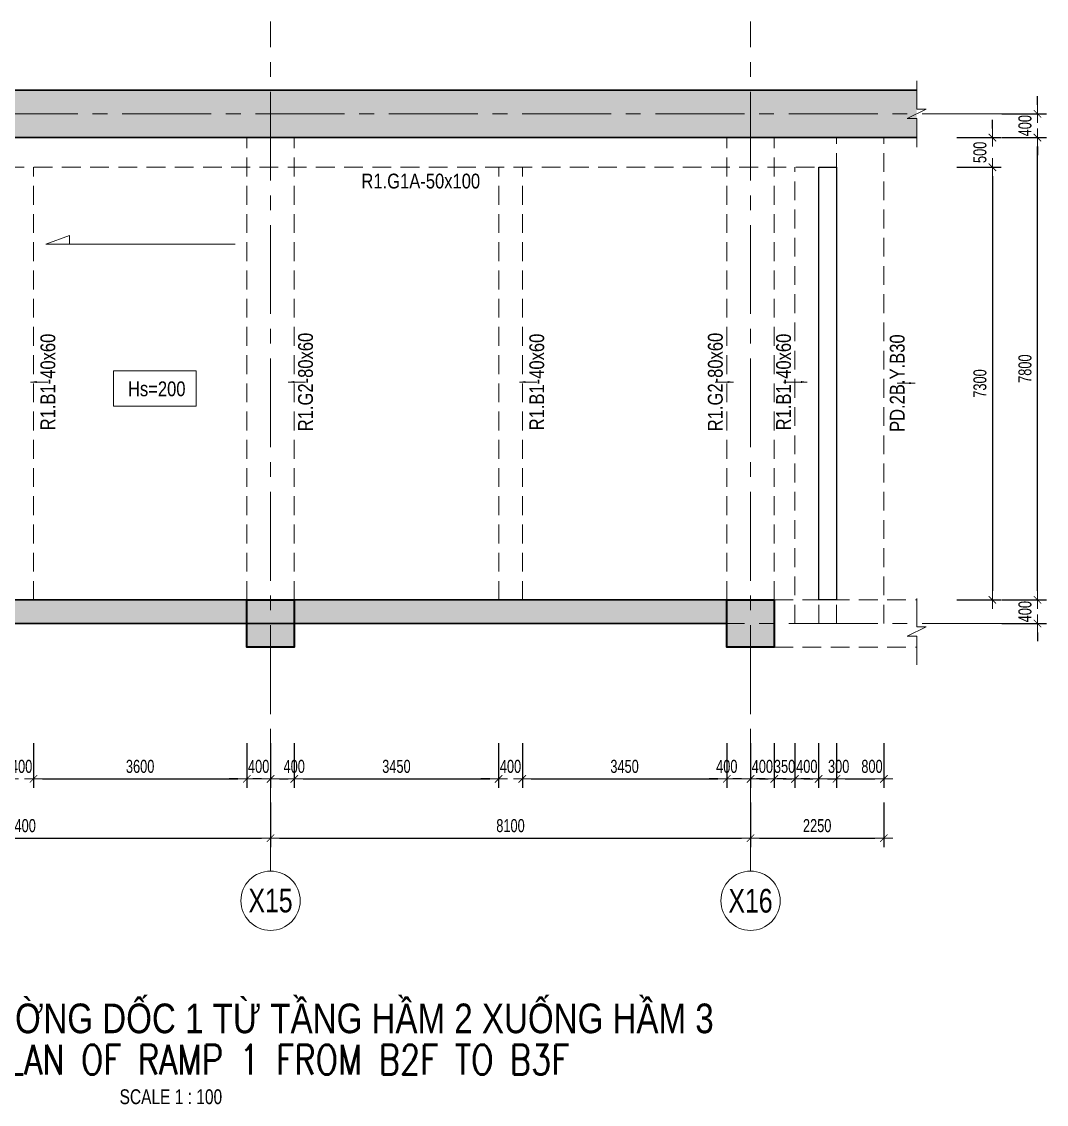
# Model space of a CAD drawing. Header units: millimetres. Extents: x -172050 to 1089997, y 452920 to 1051687.
# Drawn here: x 170922 to 188215, y 494823 to 513092 of the extents above; entities that cross this region are included whole.
import ezdxf
from ezdxf.enums import TextEntityAlignment as Align

# ---------------------------------------------------------------- set-up
doc = ezdxf.new("R2010")
doc.units = ezdxf.units.MM
doc.header["$MEASUREMENT"] = 0
for name, pattern in [('CENTER2', [1.125, 0.75, -0.125, 0.125, -0.125]), ('HIDDEN2', [4.7625, 3.175, -1.5875]), ('POD_Grid$0$CENTER2', [1.125, 0.75, -0.125, 0.125, -0.125])]:
    doc.linetypes.add(name, pattern=pattern)
doc.layers.get('Defpoints').update_dxf_attribs({"color": 151, "lineweight": 9})
doc.layers.add('-L-A_OUTLINE', color=2, linetype='Continuous')
for name, color, linetype, lineweight in [('NDC_S_ANNO', 7, 'Continuous', 20), ('NDC_S_AXIS', 5, 'CENTER2', 13), ('NDC_S_BEAM', 3, 'HIDDEN2', 20), ('NDC_S_DIM', 1, 'Continuous', 15), ('NDC_S_ENG TITLE', 3, 'Continuous', 20), ('NDC_S_HATCH MATERIAL', 8, 'Continuous', 13), ('NDC_S_SYMBOL', 1, 'Continuous', 15), ('NDC_S_TEXT SYMBOL', 7, 'Continuous', 20), ('NDC_S_VN TEXT', 7, 'Continuous', 20), ('NDC_S_VN TITLE', 6, 'Continuous', 35), ('OF_Diaphram wall$0$NDC_S_WALL', 6, 'Continuous', 35), ('PD_B2F_Col$0$NDC_S-COLUMN', 4, 'Continuous', 40), ('PD_B2F_Col$0$NDC_S_HATCH COLUMN AND WALL', 251, 'Continuous', 13), ('POD_Grid$0$NDC_S_AXIS', 5, 'POD_Grid$0$CENTER2', 13), ('Ramp wall 4.1(B1)$0$NDC_S_WALL', 6, 'Continuous', 35)]:
    doc.layers.add(name, color=color, linetype=linetype, lineweight=lineweight)
doc.styles.add('ARIAL', font='arial.ttf', dxfattribs={"width": 0.8})
doc.styles.add('NDC_ANNO', font='', dxfattribs={"width": 0.8})
doc.styles.add('NDC_DIM', font='', dxfattribs={"width": 0.75})
doc.styles.add('NDC_EN TXT', font='romans.shx', dxfattribs={"width": 0.8})
doc.styles.add('NDC_VIE TXT', font='arial.ttf', dxfattribs={"width": 0.8})
doc.styles.get('NDC_ANNO').set_extended_font_data('Dotum')
doc.styles.get('NDC_DIM').set_extended_font_data('Dotum')
doc.dimstyles.new('NDC_dim_100', dxfattribs={"dimscale": 100, "dimtxt": 2.2, "dimasz": 1.5, "dimexe": 1.5, "dimexo": 2.5, "dimgap": 1, "dimtad": 1, "dimdec": 0, "dimzin": 0, "dimdsep": 46, "dimtxsty": 'NDC_DIM', "dimblk": 'DIMMARK', "dimcen": 0.09, "dimdle": 1.2, "dimclrd": 1, "dimclre": 1, "dimclrt": 3, "dimadec": 0, "dimazin": 0, "dimtfac": 1, "dimtdec": 0, "dimtix": 1, "dimtofl": 0, "dimtmove": 0, "dimatfit": 3, "dimfxl": 6, "dimfxlon": 1, "dimtolj": 1, "dimtzin": 0, "dimarcsym": 0})
doc.dimstyles.new('NDC_dim_iso', dxfattribs={"dimtxt": 2.2, "dimasz": 1, "dimexe": 1.5, "dimexo": 2.5, "dimgap": 1, "dimtad": 1, "dimdec": 0, "dimzin": 0, "dimdsep": 46, "dimtxsty": 'NDC_DIM', "dimblk": 'DIMMARK', "dimcen": 0.09, "dimdle": 1.2, "dimclrd": 1, "dimclre": 1, "dimclrt": 3, "dimadec": 0, "dimazin": 0, "dimtfac": 1, "dimtdec": 0, "dimtix": 1, "dimtofl": 0, "dimtmove": 0, "dimatfit": 3, "dimfxl": 6, "dimfxlon": 1, "dimtolj": 1, "dimtzin": 0, "dimarcsym": 0})

# ---------------------------------------------------------------- blocks, each defined once
blk = doc.blocks.new('PD_B2F_Col$0$cot')
at = {"layer": 'PD_B2F_Col$0$NDC_S_HATCH COLUMN AND WALL', "ltscale": 0.005}
h = blk.add_hatch(color=256, dxfattribs=at)
h.dxf.hatch_style = 1
h.paths.add_polyline_path([(-0.5, 0.5), (0.5, 0.5), (0.5, -0.5), (-0.5, -0.5)])
at = {"layer": 'PD_B2F_Col$0$NDC_S-COLUMN', "ltscale": 0.005}
blk.add_lwpolyline([(-0.5, 0.5), (0.5, 0.5), (0.5, -0.5), (-0.5, -0.5)], close=True, dxfattribs=at)
blk = doc.blocks.new('RAM3-2')
at = {"layer": 'NDC_S_HATCH MATERIAL'}
h = blk.add_hatch(dxfattribs=at)
h.set_pattern_fill('BT-01', color=252, scale=30, style=0, pattern_type=2)
h.set_pattern_definition([(50, (-904888.87, 140613.11), (215.178055, -18.82564), [22.5, -247.5]), (355, (-904888.87, 140613.1), (-41.6254, 225.65764), [18, -198]), (100.4514, (-904870.94, 140611.54), (173.552815, 206.831863), [19.122057, -210.342634]), (46.1842, (-904888.87, 140673.1), (320.172315, -49.655704), [33.75, -371.25]), (96.6356, (-904862.2, 140668.97), (280.39881, 292.23536), [28.68309, -315.5139]), (351.1842, (-904888.87, 140673.1), (280.39858, 292.23558), [27, -297]), (21, (-904858.87, 140658.11), (179.072116, -120.785667), [22.5, -247.5]), (326, (-904858.87, 140658.1), (72.9946, 217.545014), [18, -198]), (71.4514, (-904843.95, 140648.05), (252.06679, 96.75915), [19.122057, -210.342634]), (37.5, (-904888.87, 140613.11), (3.6479566, 99.868156), [0, -195.6, 0, -201, 0, -198.75]), (7.5, (-904888.87, 140613.11), (78.920861, 118.323514), [0, -114.6, 0, -191.1, 0, -75.75]), (327.5, (-904955.77, 140613.11), (160.146731, -6.7664615), [0, -75, 0, -234, 0, -310.5]), (317.5, (-904985.77, 140613.11), (174.95585, 30.031495), [0, -97.5, 0, -155.4, 0, -220.5]), (45, (-904888.87, 140613.11), (-90.156115, 90.156115), []), (45, (-904888.87, 140649.86), (-90.156115, 90.156115), [])])
h.paths.add_polyline_path([(-785, 8120), (-785, 7800), (25855, 7800), (25855, 8600), (-785, 8600), (-785, 8280), (-625, 8280), (-945, 8120)])
h = blk.add_hatch(dxfattribs=at)
h.set_pattern_fill('BT-01', color=252, scale=30, style=0, pattern_type=2)
h.set_pattern_definition([(50, (-908593.9, 132013.11), (215.178055, -18.82564), [22.5, -247.5]), (355, (-908593.9, 132013.1), (-41.6254, 225.65764), [18, -198]), (100.4514, (-908575.97, 132011.54), (173.552815, 206.831863), [19.122057, -210.342634]), (46.1842, (-908593.9, 132073.1), (320.172315, -49.655704), [33.75, -371.25]), (96.6356, (-908567.22, 132068.97), (280.39881, 292.23536), [28.68309, -315.5139]), (351.1842, (-908593.9, 132073.1), (280.39858, 292.23558), [27, -297]), (21, (-908563.9, 132058.11), (179.072116, -120.785667), [22.5, -247.5]), (326, (-908563.9, 132058.1), (72.9946, 217.545014), [18, -198]), (71.4514, (-908548.98, 132048.05), (252.06679, 96.75915), [19.122057, -210.342634]), (37.5, (-908593.9, 132013.11), (3.6479566, 99.868156), [0, -195.6, 0, -201, 0, -198.75]), (7.5, (-908593.9, 132013.11), (78.920861, 118.323514), [0, -114.6, 0, -191.1, 0, -75.75]), (327.5, (-908660.8, 132013.11), (160.146731, -6.7664615), [0, -75, 0, -234, 0, -310.5]), (317.5, (-908690.8, 132013.11), (174.95585, 30.031495), [0, -97.5, 0, -155.4, 0, -220.5]), (45, (-908593.9, 132013.11), (-90.156115, 90.156115), []), (45, (-908593.9, 132049.86), (-90.156115, 90.156115), [])])
h.paths.add_polyline_path([(-825, -240), (-825, -400), (22650, -400), (22650, 0), (-825, 0), (-825, -160), (-745, -160), (-905, -240)])
at = {"layer": '-L-A_OUTLINE'}
for points in [[(500, 7300), (800, 7300), (800, 0), (500, 0)], [(24200, 7300), (24500, 7300), (24500, 0), (24200, 0)]]:
    blk.add_lwpolyline(points, close=True, dxfattribs=at)
at = {"layer": 'NDC_S_BEAM', "ltscale": 100}
for p, q in [((0, 7800), (24500, 7800)), ((0, 0), (0, 7800)), ((800, 0), (800, 7800)), ((1400, 0), (1400, 7800)), ((6150, 0), (6150, 7800)), ((6950, 0), (6950, 7800)), ((14550, 0), (14550, 7800)), ((15350, 0), (15350, 7800)), ((22650, 0), (22650, 7800)), ((23450, 0), (23450, 7800)), ((24500, -400), (24500, 7800)), ((25300, -400), (25300, 7800)), ((0, 7300), (24500, 7300)), ((500, 0), (500, 7300)), ((10550, 0), (10550, 7300)), ((10950, 0), (10950, 7300)), ((18800, 0), (18800, 7300)), ((19200, 0), (19200, 7300)), ((23800, -400), (23800, 7300)), ((24200, -400), (24200, 7300)), ((-825, 0), (-100, 0)), ((23450, 0), (25855, 0)), ((23450, -800), (25855, -800)), ((23450, -800), (25855, -800))]:
    blk.add_line(p, q, dxfattribs=at)
at = {"layer": 'NDC_S_DIM'}
for points in [[(-785, 8760), (-785, 8280), (-625, 8280), (-945, 8120), (-785, 8120), (-785, 7640)], [(25855, 8760), (25855, 8280), (26015, 8280), (25695, 8120), (25855, 8120), (25855, 7640)], [(-825, 80), (-825, -160), (-745, -160), (-905, -240), (-825, -240), (-825, -480)], [(25855, 24), (25855, -456), (26015, -456), (25695, -616), (25855, -616), (25855, -1096)]]:
    blk.add_lwpolyline(points, dxfattribs=at)
at = {"layer": 'OF_Diaphram wall$0$NDC_S_WALL', "ltscale": 200}
for points in [[(-785, 8600), (25855, 8600)], [(-785, 7800), (25855, 7800)]]:
    blk.add_lwpolyline(points, dxfattribs=at)
at = {"layer": 'POD_Grid$0$NDC_S_AXIS', "ltscale": 2000}
for p, q in [((6550, -4177), (6550, 9756)), ((14950, -4177), (14950, 9756)), ((23050, -4177), (23050, 9756)), ((-3304, 8200), (27413, 8200)), ((-3304, -400), (27413, -400))]:
    blk.add_line(p, q, dxfattribs=at)
at = {"layer": 'Ramp wall 4.1(B1)$0$NDC_S_WALL', "ltscale": 200}
blk.add_lwpolyline([(-825, 0), (22650, 0), (22650, -400), (-825, -400)], dxfattribs=at)
at = {"xscale": 800, "yscale": 800}
for p in [(6550, -400), (14950, -400), (23050, -400)]:
    blk.add_blockref('PD_B2F_Col$0$cot', p, dxfattribs=at)
blk = doc.blocks.new('DIMMARK')
at = {"layer": 'NDC_S_DIM', "color": 1}
blk.add_line((-1.5, 0), (1, 0), dxfattribs=at)
at = {"layer": 'NDC_S_DIM', "color": 2, "const_width": 0.1}
blk.add_lwpolyline([(-0.42, -0.42), (0.42, 0.42)], dxfattribs=at)
blk = doc.blocks.new('*D836')
at = {"layer": 'Defpoints', "color": 0, "transparency": 16777216}
for p in [(170722, 503837), (171122, 503837), (171122, 500315)]:
    blk.add_point(p, dxfattribs=at)
at = {"layer": 'NDC_S_DIM', "color": 1, "lineweight": -2, "transparency": 16777216}
for p, q in [((170722, 500915), (170722, 500165)), ((171122, 500915), (171122, 500165)), ((170572, 500315), (170422, 500315)), ((171272, 500315), (171422, 500315))]:
    blk.add_line(p, q, dxfattribs=at)
at = {"layer": 'NDC_S_DIM', "color": 1, "lineweight": -2, "transparency": 16777216, "xscale": 150, "yscale": 150, "zscale": 150}
blk.add_blockref('DIMMARK', (170722, 500315), dxfattribs=at)
at = {"layer": 'NDC_S_DIM', "color": 1, "lineweight": -2, "transparency": 16777216, "xscale": 150, "yscale": 150, "zscale": 150, "rotation": 180}
blk.add_blockref('DIMMARK', (171122, 500315), dxfattribs=at)
at = {"layer": 'NDC_S_DIM', "color": 3, "transparency": 16777216, "insert": (170922, 500525), "char_height": 220, "attachment_point": 5, "style": 'NDC_DIM'}
blk.add_mtext('\\A1;400', dxfattribs=at)
blk = doc.blocks.new('*D837')
at = {"layer": 'Defpoints', "color": 0, "transparency": 16777216}
for p in [(171122, 503837), (174722, 503337), (174722, 500315)]:
    blk.add_point(p, dxfattribs=at)
at = {"layer": 'NDC_S_DIM', "color": 1, "lineweight": -2, "transparency": 16777216}
for p, q in [((171122, 500915), (171122, 500165)), ((174722, 500915), (174722, 500165)), ((171272, 500315), (174572, 500315))]:
    blk.add_line(p, q, dxfattribs=at)
at = {"layer": 'NDC_S_DIM', "color": 1, "lineweight": -2, "transparency": 16777216, "xscale": 150, "yscale": 150, "zscale": 150, "rotation": 180}
blk.add_blockref('DIMMARK', (171122, 500315), dxfattribs=at)
at = {"layer": 'NDC_S_DIM', "color": 1, "lineweight": -2, "transparency": 16777216, "xscale": 150, "yscale": 150, "zscale": 150}
blk.add_blockref('DIMMARK', (174722, 500315), dxfattribs=at)
at = {"layer": 'NDC_S_DIM', "color": 3, "transparency": 16777216, "insert": (172922, 500525), "char_height": 220, "attachment_point": 5, "style": 'NDC_DIM'}
blk.add_mtext('\\A1;3600', dxfattribs=at)
blk = doc.blocks.new('*D838')
at = {"layer": 'Defpoints', "color": 0, "transparency": 16777216}
for p in [(175122, 503837), (174722, 503337), (175122, 500315)]:
    blk.add_point(p, dxfattribs=at)
at = {"layer": 'NDC_S_DIM', "color": 1, "lineweight": -2, "transparency": 16777216}
for p, q in [((174722, 500915), (174722, 500165)), ((175122, 500915), (175122, 500165)), ((174572, 500315), (174422, 500315)), ((175272, 500315), (175422, 500315))]:
    blk.add_line(p, q, dxfattribs=at)
at = {"layer": 'NDC_S_DIM', "color": 1, "lineweight": -2, "transparency": 16777216, "xscale": 150, "yscale": 150, "zscale": 150}
blk.add_blockref('DIMMARK', (174722, 500315), dxfattribs=at)
at = {"layer": 'NDC_S_DIM', "color": 1, "lineweight": -2, "transparency": 16777216, "xscale": 150, "yscale": 150, "zscale": 150, "rotation": 180}
blk.add_blockref('DIMMARK', (175122, 500315), dxfattribs=at)
at = {"layer": 'NDC_S_DIM', "color": 3, "transparency": 16777216, "insert": (174922, 500525), "char_height": 220, "attachment_point": 5, "style": 'NDC_DIM'}
blk.add_mtext('\\A1;400', dxfattribs=at)
blk = doc.blocks.new('*D839')
at = {"layer": 'Defpoints', "color": 0, "transparency": 16777216}
for p in [(175122, 503837), (175522, 503337), (175522, 500315)]:
    blk.add_point(p, dxfattribs=at)
at = {"layer": 'NDC_S_DIM', "color": 1, "lineweight": -2, "transparency": 16777216}
for p, q in [((175122, 500915), (175122, 500165)), ((175522, 500915), (175522, 500165)), ((174972, 500315), (174822, 500315)), ((175672, 500315), (175822, 500315))]:
    blk.add_line(p, q, dxfattribs=at)
at = {"layer": 'NDC_S_DIM', "color": 1, "lineweight": -2, "transparency": 16777216, "xscale": 150, "yscale": 150, "zscale": 150}
blk.add_blockref('DIMMARK', (175122, 500315), dxfattribs=at)
at = {"layer": 'NDC_S_DIM', "color": 1, "lineweight": -2, "transparency": 16777216, "xscale": 150, "yscale": 150, "zscale": 150, "rotation": 180}
blk.add_blockref('DIMMARK', (175522, 500315), dxfattribs=at)
at = {"layer": 'NDC_S_DIM', "color": 3, "transparency": 16777216, "insert": (175522, 500525), "char_height": 220, "attachment_point": 5, "style": 'NDC_DIM'}
blk.add_mtext('\\A1;400', dxfattribs=at)
blk = doc.blocks.new('*D840')
at = {"layer": 'Defpoints', "color": 0, "transparency": 16777216}
for p in [(178972, 503837), (175522, 503337), (178972, 500315)]:
    blk.add_point(p, dxfattribs=at)
at = {"layer": 'NDC_S_DIM', "color": 1, "lineweight": -2, "transparency": 16777216}
for p, q in [((175522, 500915), (175522, 500165)), ((178972, 500915), (178972, 500165)), ((175672, 500315), (178822, 500315))]:
    blk.add_line(p, q, dxfattribs=at)
at = {"layer": 'NDC_S_DIM', "color": 1, "lineweight": -2, "transparency": 16777216, "xscale": 150, "yscale": 150, "zscale": 150, "rotation": 180}
blk.add_blockref('DIMMARK', (175522, 500315), dxfattribs=at)
at = {"layer": 'NDC_S_DIM', "color": 1, "lineweight": -2, "transparency": 16777216, "xscale": 150, "yscale": 150, "zscale": 150}
blk.add_blockref('DIMMARK', (178972, 500315), dxfattribs=at)
at = {"layer": 'NDC_S_DIM', "color": 3, "transparency": 16777216, "insert": (177247, 500525), "char_height": 220, "attachment_point": 5, "style": 'NDC_DIM'}
blk.add_mtext('\\A1;3450', dxfattribs=at)
blk = doc.blocks.new('*D841')
at = {"layer": 'Defpoints', "color": 0, "transparency": 16777216}
for p in [(178972, 503837), (179372, 503837), (179372, 500315)]:
    blk.add_point(p, dxfattribs=at)
at = {"layer": 'NDC_S_DIM', "color": 1, "lineweight": -2, "transparency": 16777216}
for p, q in [((178972, 500915), (178972, 500165)), ((179372, 500915), (179372, 500165)), ((178822, 500315), (178672, 500315)), ((179522, 500315), (179672, 500315))]:
    blk.add_line(p, q, dxfattribs=at)
at = {"layer": 'NDC_S_DIM', "color": 1, "lineweight": -2, "transparency": 16777216, "xscale": 150, "yscale": 150, "zscale": 150}
blk.add_blockref('DIMMARK', (178972, 500315), dxfattribs=at)
at = {"layer": 'NDC_S_DIM', "color": 1, "lineweight": -2, "transparency": 16777216, "xscale": 150, "yscale": 150, "zscale": 150, "rotation": 180}
blk.add_blockref('DIMMARK', (179372, 500315), dxfattribs=at)
at = {"layer": 'NDC_S_DIM', "color": 3, "transparency": 16777216, "insert": (179172, 500525), "char_height": 220, "attachment_point": 5, "style": 'NDC_DIM'}
blk.add_mtext('\\A1;400', dxfattribs=at)
blk = doc.blocks.new('*D842')
at = {"layer": 'Defpoints', "color": 0, "transparency": 16777216}
for p in [(179372, 503837), (182822, 503337), (182822, 500315)]:
    blk.add_point(p, dxfattribs=at)
at = {"layer": 'NDC_S_DIM', "color": 1, "lineweight": -2, "transparency": 16777216}
for p, q in [((179372, 500915), (179372, 500165)), ((182822, 500915), (182822, 500165)), ((179522, 500315), (182672, 500315))]:
    blk.add_line(p, q, dxfattribs=at)
at = {"layer": 'NDC_S_DIM', "color": 1, "lineweight": -2, "transparency": 16777216, "xscale": 150, "yscale": 150, "zscale": 150, "rotation": 180}
blk.add_blockref('DIMMARK', (179372, 500315), dxfattribs=at)
at = {"layer": 'NDC_S_DIM', "color": 1, "lineweight": -2, "transparency": 16777216, "xscale": 150, "yscale": 150, "zscale": 150}
blk.add_blockref('DIMMARK', (182822, 500315), dxfattribs=at)
at = {"layer": 'NDC_S_DIM', "color": 3, "transparency": 16777216, "insert": (181097, 500525), "char_height": 220, "attachment_point": 5, "style": 'NDC_DIM'}
blk.add_mtext('\\A1;3450', dxfattribs=at)
blk = doc.blocks.new('*D843')
at = {"layer": 'Defpoints', "color": 0, "transparency": 16777216}
for p in [(183222, 503837), (182822, 503337), (183222, 500315)]:
    blk.add_point(p, dxfattribs=at)
at = {"layer": 'NDC_S_DIM', "color": 1, "lineweight": -2, "transparency": 16777216}
for p, q in [((182822, 500915), (182822, 500165)), ((183222, 500915), (183222, 500165)), ((182672, 500315), (182522, 500315)), ((183372, 500315), (183522, 500315))]:
    blk.add_line(p, q, dxfattribs=at)
at = {"layer": 'NDC_S_DIM', "color": 1, "lineweight": -2, "transparency": 16777216, "xscale": 150, "yscale": 150, "zscale": 150}
blk.add_blockref('DIMMARK', (182822, 500315), dxfattribs=at)
at = {"layer": 'NDC_S_DIM', "color": 1, "lineweight": -2, "transparency": 16777216, "xscale": 150, "yscale": 150, "zscale": 150, "rotation": 180}
blk.add_blockref('DIMMARK', (183222, 500315), dxfattribs=at)
at = {"layer": 'NDC_S_DIM', "color": 3, "transparency": 16777216, "insert": (182822, 500525), "char_height": 220, "attachment_point": 5, "style": 'NDC_DIM'}
blk.add_mtext('\\A1;400', dxfattribs=at)
blk = doc.blocks.new('*D844')
at = {"layer": 'Defpoints', "color": 0, "transparency": 16777216}
for p in [(183222, 503837), (183622, 503337), (183622, 500315)]:
    blk.add_point(p, dxfattribs=at)
at = {"layer": 'NDC_S_DIM', "color": 1, "lineweight": -2, "transparency": 16777216}
for p, q in [((183222, 500915), (183222, 500165)), ((183622, 500915), (183622, 500165)), ((183072, 500315), (182922, 500315)), ((183772, 500315), (183922, 500315))]:
    blk.add_line(p, q, dxfattribs=at)
at = {"layer": 'NDC_S_DIM', "color": 1, "lineweight": -2, "transparency": 16777216, "xscale": 150, "yscale": 150, "zscale": 150}
blk.add_blockref('DIMMARK', (183222, 500315), dxfattribs=at)
at = {"layer": 'NDC_S_DIM', "color": 1, "lineweight": -2, "transparency": 16777216, "xscale": 150, "yscale": 150, "zscale": 150, "rotation": 180}
blk.add_blockref('DIMMARK', (183622, 500315), dxfattribs=at)
at = {"layer": 'NDC_S_DIM', "color": 3, "transparency": 16777216, "insert": (183422, 500525), "char_height": 220, "attachment_point": 5, "style": 'NDC_DIM'}
blk.add_mtext('\\A1;400', dxfattribs=at)
blk = doc.blocks.new('*D845')
at = {"layer": 'Defpoints', "color": 0, "transparency": 16777216}
for p in [(183972, 503837), (183622, 503337), (183972, 500315)]:
    blk.add_point(p, dxfattribs=at)
at = {"layer": 'NDC_S_DIM', "color": 1, "lineweight": -2, "transparency": 16777216}
for p, q in [((183622, 500915), (183622, 500165)), ((183972, 500915), (183972, 500165)), ((183472, 500315), (183322, 500315)), ((184122, 500315), (184272, 500315))]:
    blk.add_line(p, q, dxfattribs=at)
at = {"layer": 'NDC_S_DIM', "color": 1, "lineweight": -2, "transparency": 16777216, "xscale": 150, "yscale": 150, "zscale": 150}
blk.add_blockref('DIMMARK', (183622, 500315), dxfattribs=at)
at = {"layer": 'NDC_S_DIM', "color": 1, "lineweight": -2, "transparency": 16777216, "xscale": 150, "yscale": 150, "zscale": 150, "rotation": 180}
blk.add_blockref('DIMMARK', (183972, 500315), dxfattribs=at)
at = {"layer": 'NDC_S_DIM', "color": 3, "transparency": 16777216, "insert": (183797, 500525), "char_height": 220, "attachment_point": 5, "style": 'NDC_DIM'}
blk.add_mtext('\\A1;350', dxfattribs=at)
blk = doc.blocks.new('*D846')
at = {"layer": 'Defpoints', "color": 0, "transparency": 16777216}
for p in [(183972, 503837), (184372, 503837), (184372, 500315)]:
    blk.add_point(p, dxfattribs=at)
at = {"layer": 'NDC_S_DIM', "color": 1, "lineweight": -2, "transparency": 16777216}
for p, q in [((183972, 500915), (183972, 500165)), ((184372, 500915), (184372, 500165)), ((183822, 500315), (183672, 500315)), ((184522, 500315), (184672, 500315))]:
    blk.add_line(p, q, dxfattribs=at)
at = {"layer": 'NDC_S_DIM', "color": 1, "lineweight": -2, "transparency": 16777216, "xscale": 150, "yscale": 150, "zscale": 150}
blk.add_blockref('DIMMARK', (183972, 500315), dxfattribs=at)
at = {"layer": 'NDC_S_DIM', "color": 1, "lineweight": -2, "transparency": 16777216, "xscale": 150, "yscale": 150, "zscale": 150, "rotation": 180}
blk.add_blockref('DIMMARK', (184372, 500315), dxfattribs=at)
at = {"layer": 'NDC_S_DIM', "color": 3, "transparency": 16777216, "insert": (184172, 500525), "char_height": 220, "attachment_point": 5, "style": 'NDC_DIM'}
blk.add_mtext('\\A1;400', dxfattribs=at)
blk = doc.blocks.new('*D847')
at = {"layer": 'Defpoints', "color": 0, "transparency": 16777216}
for p in [(184372, 503837), (184672, 503837), (184672, 500315)]:
    blk.add_point(p, dxfattribs=at)
at = {"layer": 'NDC_S_DIM', "color": 1, "lineweight": -2, "transparency": 16777216}
for p, q in [((184372, 500915), (184372, 500165)), ((184672, 500915), (184672, 500165)), ((184222, 500315), (184072, 500315)), ((184822, 500315), (184972, 500315))]:
    blk.add_line(p, q, dxfattribs=at)
at = {"layer": 'NDC_S_DIM', "color": 1, "lineweight": -2, "transparency": 16777216, "xscale": 150, "yscale": 150, "zscale": 150}
blk.add_blockref('DIMMARK', (184372, 500315), dxfattribs=at)
at = {"layer": 'NDC_S_DIM', "color": 1, "lineweight": -2, "transparency": 16777216, "xscale": 150, "yscale": 150, "zscale": 150, "rotation": 180}
blk.add_blockref('DIMMARK', (184672, 500315), dxfattribs=at)
at = {"layer": 'NDC_S_DIM', "color": 3, "transparency": 16777216, "insert": (184710, 500525), "char_height": 220, "attachment_point": 5, "style": 'NDC_DIM'}
blk.add_mtext('\\A1;300', dxfattribs=at)
blk = doc.blocks.new('*D848')
at = {"layer": 'Defpoints', "color": 0, "transparency": 16777216}
for p in [(184672, 503837), (185472, 503337), (185472, 500315)]:
    blk.add_point(p, dxfattribs=at)
at = {"layer": 'NDC_S_DIM', "color": 1, "lineweight": -2, "transparency": 16777216}
for p, q in [((184672, 500915), (184672, 500165)), ((185472, 500915), (185472, 500165)), ((184822, 500315), (185322, 500315))]:
    blk.add_line(p, q, dxfattribs=at)
at = {"layer": 'NDC_S_DIM', "color": 1, "lineweight": -2, "transparency": 16777216, "xscale": 150, "yscale": 150, "zscale": 150, "rotation": 180}
blk.add_blockref('DIMMARK', (184672, 500315), dxfattribs=at)
at = {"layer": 'NDC_S_DIM', "color": 1, "lineweight": -2, "transparency": 16777216, "xscale": 150, "yscale": 150, "zscale": 150}
blk.add_blockref('DIMMARK', (185472, 500315), dxfattribs=at)
at = {"layer": 'NDC_S_DIM', "color": 3, "transparency": 16777216, "insert": (185272, 500525), "char_height": 220, "attachment_point": 5, "style": 'NDC_DIM'}
blk.add_mtext('\\A1;800', dxfattribs=at)
blk = doc.blocks.new('*D850')
at = {"layer": 'Defpoints', "color": 0, "transparency": 16777216}
for p in [(166722, 503837), (175122, 503837), (175122, 499315)]:
    blk.add_point(p, dxfattribs=at)
at = {"layer": 'NDC_S_DIM', "color": 1, "lineweight": -2, "transparency": 16777216}
for p, q in [((166722, 499915), (166722, 499165)), ((175122, 499915), (175122, 499165)), ((166872, 499315), (174972, 499315))]:
    blk.add_line(p, q, dxfattribs=at)
at = {"layer": 'NDC_S_DIM', "color": 1, "lineweight": -2, "transparency": 16777216, "xscale": 150, "yscale": 150, "zscale": 150, "rotation": 180}
blk.add_blockref('DIMMARK', (166722, 499315), dxfattribs=at)
at = {"layer": 'NDC_S_DIM', "color": 1, "lineweight": -2, "transparency": 16777216, "xscale": 150, "yscale": 150, "zscale": 150}
blk.add_blockref('DIMMARK', (175122, 499315), dxfattribs=at)
at = {"layer": 'NDC_S_DIM', "color": 3, "transparency": 16777216, "insert": (170922, 499525), "char_height": 220, "attachment_point": 5, "style": 'NDC_DIM'}
blk.add_mtext('\\A1;8400', dxfattribs=at)
blk = doc.blocks.new('*D851')
at = {"layer": 'Defpoints', "color": 0, "transparency": 16777216}
for p in [(175122, 503837), (183222, 503837), (183222, 499315)]:
    blk.add_point(p, dxfattribs=at)
at = {"layer": 'NDC_S_DIM', "color": 1, "lineweight": -2, "transparency": 16777216}
for p, q in [((175122, 499915), (175122, 499165)), ((183222, 499915), (183222, 499165)), ((175272, 499315), (183072, 499315))]:
    blk.add_line(p, q, dxfattribs=at)
at = {"layer": 'NDC_S_DIM', "color": 1, "lineweight": -2, "transparency": 16777216, "xscale": 150, "yscale": 150, "zscale": 150, "rotation": 180}
blk.add_blockref('DIMMARK', (175122, 499315), dxfattribs=at)
at = {"layer": 'NDC_S_DIM', "color": 1, "lineweight": -2, "transparency": 16777216, "xscale": 150, "yscale": 150, "zscale": 150}
blk.add_blockref('DIMMARK', (183222, 499315), dxfattribs=at)
at = {"layer": 'NDC_S_DIM', "color": 3, "transparency": 16777216, "insert": (179172, 499525), "char_height": 220, "attachment_point": 5, "style": 'NDC_DIM'}
blk.add_mtext('\\A1;8100', dxfattribs=at)
blk = doc.blocks.new('*D885')
at = {"layer": 'Defpoints', "color": 0, "transparency": 16777216}
for p in [(183222, 503837), (185472, 503337), (185472, 499315)]:
    blk.add_point(p, dxfattribs=at)
at = {"layer": 'NDC_S_DIM', "color": 1, "lineweight": -2, "transparency": 16777216}
for p, q in [((183222, 499915), (183222, 499165)), ((185472, 499915), (185472, 499165)), ((183372, 499315), (185322, 499315))]:
    blk.add_line(p, q, dxfattribs=at)
at = {"layer": 'NDC_S_DIM', "color": 1, "lineweight": -2, "transparency": 16777216, "xscale": 150, "yscale": 150, "zscale": 150, "rotation": 180}
blk.add_blockref('DIMMARK', (183222, 499315), dxfattribs=at)
at = {"layer": 'NDC_S_DIM', "color": 1, "lineweight": -2, "transparency": 16777216, "xscale": 150, "yscale": 150, "zscale": 150}
blk.add_blockref('DIMMARK', (185472, 499315), dxfattribs=at)
at = {"layer": 'NDC_S_DIM', "color": 3, "transparency": 16777216, "insert": (184347, 499525), "char_height": 220, "attachment_point": 5, "style": 'NDC_DIM'}
blk.add_mtext('\\A1;2250', dxfattribs=at)
blk = doc.blocks.new('*D886')
at = {"layer": 'Defpoints', "color": 0, "transparency": 16777216}
for p in [(184935, 511137), (184135, 510637), (187304, 510637)]:
    blk.add_point(p, dxfattribs=at)
at = {"layer": 'NDC_S_DIM', "color": 1, "lineweight": -2, "transparency": 16777216}
for p, q in [((187304, 511287), (187304, 511437)), ((186704, 511137), (187454, 511137)), ((186704, 510637), (187454, 510637)), ((187304, 510487), (187304, 510337))]:
    blk.add_line(p, q, dxfattribs=at)
at = {"layer": 'NDC_S_DIM', "color": 1, "lineweight": -2, "transparency": 16777216, "xscale": 150, "yscale": 150, "zscale": 150}
for p, rotation in [((187304, 511137), 270), ((187304, 510637), 90)]:
    blk.add_blockref('DIMMARK', p, dxfattribs=dict(at, rotation=rotation))
at = {"layer": 'NDC_S_DIM', "color": 3, "transparency": 16777216, "insert": (187094, 510887), "char_height": 220, "attachment_point": 5, "rotation": 90, "style": 'NDC_DIM'}
blk.add_mtext('\\A1;500', dxfattribs=at)
blk = doc.blocks.new('*D887')
at = {"layer": 'Defpoints', "color": 0, "transparency": 16777216}
for p in [(184135, 510637), (183622, 503337), (187304, 503337)]:
    blk.add_point(p, dxfattribs=at)
at = {"layer": 'NDC_S_DIM', "color": 1, "lineweight": -2, "transparency": 16777216}
for p, q in [((186704, 510637), (187454, 510637)), ((187304, 510487), (187304, 503487)), ((186704, 503337), (187454, 503337))]:
    blk.add_line(p, q, dxfattribs=at)
at = {"layer": 'NDC_S_DIM', "color": 1, "lineweight": -2, "transparency": 16777216, "xscale": 150, "yscale": 150, "zscale": 150}
for p, rotation in [((187304, 510637), 90), ((187304, 503337), 270)]:
    blk.add_blockref('DIMMARK', p, dxfattribs=dict(at, rotation=rotation))
at = {"layer": 'NDC_S_DIM', "color": 3, "transparency": 16777216, "insert": (187094, 506987), "char_height": 220, "attachment_point": 5, "rotation": 90, "style": 'NDC_DIM'}
blk.add_mtext('\\A1;7300', dxfattribs=at)
blk = doc.blocks.new('*D888')
at = {"layer": 'Defpoints', "color": 0, "transparency": 16777216}
for p in [(184791, 503337), (188065, 503337), (184791, 502937)]:
    blk.add_point(p, dxfattribs=at)
at = {"layer": 'NDC_S_DIM', "color": 1, "lineweight": -2, "transparency": 16777216}
for p, q in [((188065, 503487), (188065, 503637)), ((187465, 503337), (188215, 503337)), ((187465, 502937), (188215, 502937)), ((188065, 502787), (188065, 502637))]:
    blk.add_line(p, q, dxfattribs=at)
at = {"layer": 'NDC_S_DIM', "color": 1, "lineweight": -2, "transparency": 16777216, "xscale": 150, "yscale": 150, "zscale": 150}
for p, rotation in [((188065, 503337), 270), ((188065, 502937), 90)]:
    blk.add_blockref('DIMMARK', p, dxfattribs=dict(at, rotation=rotation))
at = {"layer": 'NDC_S_DIM', "color": 3, "transparency": 16777216, "insert": (187854, 503137), "char_height": 220, "attachment_point": 5, "rotation": 90, "style": 'NDC_DIM'}
blk.add_mtext('\\A1;400', dxfattribs=at)
blk = doc.blocks.new('*D889')
at = {"layer": 'Defpoints', "color": 0, "transparency": 16777216}
for p in [(184935, 511137), (188065, 511137), (184791, 503337)]:
    blk.add_point(p, dxfattribs=at)
at = {"layer": 'NDC_S_DIM', "color": 1, "lineweight": -2, "transparency": 16777216}
for p, q in [((187465, 511137), (188215, 511137)), ((188065, 503487), (188065, 510987)), ((187465, 503337), (188215, 503337))]:
    blk.add_line(p, q, dxfattribs=at)
at = {"layer": 'NDC_S_DIM', "color": 1, "lineweight": -2, "transparency": 16777216, "xscale": 150, "yscale": 150, "zscale": 150}
for p, rotation in [((188065, 511137), 90), ((188065, 503337), 270)]:
    blk.add_blockref('DIMMARK', p, dxfattribs=dict(at, rotation=rotation))
at = {"layer": 'NDC_S_DIM', "color": 3, "transparency": 16777216, "insert": (187854, 507237), "char_height": 220, "attachment_point": 5, "rotation": 90, "style": 'NDC_DIM'}
blk.add_mtext('\\A1;7800', dxfattribs=at)
blk = doc.blocks.new('*D890')
at = {"layer": 'Defpoints', "color": 0, "transparency": 16777216}
for p in [(185293, 511537), (188065, 511537), (184935, 511137)]:
    blk.add_point(p, dxfattribs=at)
at = {"layer": 'NDC_S_DIM', "color": 1, "lineweight": -2, "transparency": 16777216}
for p, q in [((188065, 511687), (188065, 511837)), ((187465, 511537), (188215, 511537)), ((187465, 511137), (188215, 511137)), ((188065, 510987), (188065, 510837))]:
    blk.add_line(p, q, dxfattribs=at)
at = {"layer": 'NDC_S_DIM', "color": 1, "lineweight": -2, "transparency": 16777216, "xscale": 150, "yscale": 150, "zscale": 150}
for p, rotation in [((188065, 511537), 270), ((188065, 511137), 90)]:
    blk.add_blockref('DIMMARK', p, dxfattribs=dict(at, rotation=rotation))
at = {"layer": 'NDC_S_DIM', "color": 3, "transparency": 16777216, "insert": (187854, 511337), "char_height": 220, "attachment_point": 5, "rotation": 90, "style": 'NDC_DIM'}
blk.add_mtext('\\A1;400', dxfattribs=at)
blk = doc.blocks.new('Drawing name_symbol')
at = {"layer": 'NDC_S_ENG TITLE', "style": 'NDC_EN TXT', "width": 0.8}
blk.add_attdef('SECTDET1', text='', height=5, dxfattribs=at).set_placement((0, 1.01), align=Align.CENTER)
at = {"layer": 'NDC_S_TEXT SYMBOL', "lineweight": 25, "style": 'NDC_ANNO', "width": 0.8}
blk.add_attdef('SSCALE', text='', height=2.5, dxfattribs=at).set_placement((0, -4), align=Align.CENTER)
at = {"layer": 'NDC_S_VN TITLE', "style": 'NDC_VIE TXT', "width": 0.8}
blk.add_attdef('SECTDET2', text='', height=5, dxfattribs=at).set_placement((0, 7.97), align=Align.CENTER)
blk = doc.blocks.new('*U165')
at = {"layer": 'NDC_S_SYMBOL'}
blk.add_line((0, 5), (0, 9), dxfattribs=at)
blk.add_circle((0, 0), 5, dxfattribs=at)
at = {"layer": 'NDC_S_TEXT SYMBOL', "color": 7, "style": 'NDC_ANNO', "width": 0.8}
blk.add_attdef('GRID', text='', height=4, dxfattribs=at).set_placement((0, 0), align=Align.MIDDLE)
blk = doc.blocks.new('*U179')
at = {"layer": 'NDC_S_ANNO', "ltscale": 0.8, "style": 'ARIAL', "width": 0.8}
blk.add_attdef('TEN', text='', height=2.5, dxfattribs=at).set_placement((0, 3), align=Align.MIDDLE_CENTER)
at = {"layer": 'NDC_S_ANNO', "ltscale": 0.8, "style": 'ARIAL', "width": 0.8, "flags": 1}
blk.add_attdef('CHU_THICH', text='', height=2.5, dxfattribs=at).set_placement((0, 0), align=Align.MIDDLE_CENTER)
at = {"layer": 'Defpoints'}
blk.add_leader([(0, 0), (0, 3)], dimstyle='NDC_dim_iso', override={"dimgap": 0.625, "dimtad": 0}, dxfattribs=at)
blk = doc.blocks.new('*U220')
at = {"layer": 'NDC_S_ANNO', "ltscale": 0.8, "style": 'ARIAL', "width": 0.8, "flags": 1}
blk.add_attdef('CHU_THICH', text='', height=2.5, dxfattribs=at).set_placement((0, 0), align=Align.MIDDLE_CENTER)
at = {"layer": 'NDC_S_ANNO', "ltscale": 0.8, "style": 'ARIAL', "width": 0.8}
blk.add_attdef('TEN', text='', height=2.5, dxfattribs=at).set_placement((0, -2.91), align=Align.MIDDLE_CENTER)
at = {"layer": 'Defpoints'}
blk.add_leader([(0, 0), (0, -2.91)], dimstyle='NDC_dim_iso', override={"dimgap": 0.625, "dimtad": 0}, dxfattribs=at)
blk = doc.blocks.new('*U302')
at = {"layer": 'NDC_S_ANNO', "ltscale": 0.8, "style": 'ARIAL', "width": 0.8}
blk.add_attdef('TEN', text='', height=2.5, dxfattribs=at).set_placement((0, 3.96), align=Align.MIDDLE_CENTER)
at = {"layer": 'NDC_S_ANNO', "ltscale": 0.8, "style": 'ARIAL', "width": 0.8, "flags": 1}
blk.add_attdef('CHU_THICH', text='', height=2.5, dxfattribs=at).set_placement((0, 0), align=Align.MIDDLE_CENTER)
at = {"layer": 'Defpoints'}
blk.add_leader([(0, 0), (0, 3.96)], dimstyle='NDC_dim_iso', override={"dimgap": 0.625, "dimtad": 0}, dxfattribs=at)
blk = doc.blocks.new('*U303')
at = {"layer": 'NDC_S_ANNO', "ltscale": 0.8, "style": 'ARIAL', "width": 0.8}
blk.add_attdef('TEN', text='', height=2.5, dxfattribs=at).set_placement((0, 3.08), align=Align.MIDDLE_CENTER)
at = {"layer": 'NDC_S_ANNO', "ltscale": 0.8, "style": 'ARIAL', "width": 0.8, "flags": 1}
blk.add_attdef('CHU_THICH', text='', height=2.5, dxfattribs=at).set_placement((0, 0), align=Align.MIDDLE_CENTER)
at = {"layer": 'Defpoints'}
blk.add_leader([(0, 0), (0, 3.08)], dimstyle='NDC_dim_iso', override={"dimgap": 0.625, "dimtad": 0}, dxfattribs=at)

msp = doc.modelspace()

# ---------------------------------------------------------------- linework, layer by layer
at = {"layer": 'NDC_S_ANNO'}
msp.add_lwpolyline([(171732.6, 509335), (171732.6, 509485), (171332.6, 509335), (174523.8, 509335)], dxfattribs=at)
at = {"layer": 'NDC_S_DIM'}
msp.add_lwpolyline([(172470.7, 507203.1), (173865, 507203.1), (173865, 506603.9), (172470.7, 506603.9)], close=True, dxfattribs=at)

# ---------------------------------------------------------------- block references
at = {"layer": 'NDC_S_ANNO', "xscale": 100, "yscale": 100, "zscale": 100}
msp.add_blockref('Drawing name_symbol', (173440.6, 495226.8), dxfattribs=at).add_auto_attribs({'SECTDET1': 'STRUCTURAL PLAN OF RAMP 1 FROM B2F TO B3F', 'SECTDET2': 'MẶT BẰNG KẾT CẤU ĐƯỜNG DỐC 1 TỪ TẦNG HẦM 2 XUỐNG HẦM 3', 'SSCALE': 'SCALE 1 : 100'})
at = {"layer": 'NDC_S_AXIS', "xscale": 100, "yscale": 100, "zscale": 100}
for p, values in [((175122.5, 498259.4), {'GRID': 'X15'}), ((183222.5, 498259.4), {'GRID': 'X16'})]:
    msp.add_blockref('*U165', p, dxfattribs=at).add_auto_attribs(values)
at = {"layer": 'NDC_S_DIM'}
msp.add_blockref('RAM3-2', (160172.5, 503336.6), dxfattribs=at)
at = {"layer": 'NDC_S_VN TEXT', "xscale": 100, "yscale": 100, "zscale": 100, "rotation": 90}
for name, p, values in [('*U220', (171074, 507011.8), {'TEN': 'R1.B1-40x60'}), ('*U220', (175421.8, 507011.8), {'TEN': 'R1.G2-80x60'}), ('*U220', (179324, 507011.8), {'TEN': 'R1.B1-40x60'}), ('*U303', (182935.9, 507011.8), {'TEN': 'R1.G2-80x60'}), ('*U302', (184175.7, 507011.8), {'TEN': 'R1.B1-40x60'}), ('*U179', (185998.1, 506992.4), {'TEN': 'PD.2B.Y.B30'})]:
    msp.add_blockref(name, p, dxfattribs=at).add_auto_attribs(values)

# ---------------------------------------------------------------- texts
at = {"layer": 'NDC_S_ANNO', "style": 'ARIAL', "width": 0.8}
msp.add_text('R1.G1A-50x100', height=250, dxfattribs=at).set_placement((177657.9, 510402.5), align=Align.MIDDLE_CENTER)
at = {"layer": 'NDC_S_VN TEXT', "style": 'NDC_VIE TXT', "width": 0.8}
msp.add_text('Hs=200', height=250, dxfattribs=at).set_placement((172716.9, 506897), align=Align.MIDDLE_LEFT)

# ---------------------------------------------------------------- dimensions: what is measured, and where the dimension line sits
at = {"layer": 'NDC_S_DIM'}
for base, p1, p2, picture, middle in [((188064.5, 511536.6), (184934.9, 511136.6), (185292.6, 511536.6), '*D890', (187854.4, 511336.6)), ((188064.5, 511136.6), (184790.6, 503336.6), (184934.9, 511136.6), '*D889', (187854.4, 507236.6)), ((187304.2, 503336.6), (184134.9, 510636.6), (183622.5, 503336.6), '*D887', (187094, 506986.6))]:
    dim = msp.add_linear_dim(base=base, p1=p1, p2=p2, angle=90, dimstyle='NDC_dim_100', override={"dimtmove": 1}, dxfattribs=at)
    dim.commit()
    dim.dimension.update_dxf_attribs({"geometry": picture, "text_midpoint": middle})
for base, p1, p2, picture, middle in [((187304.2, 510636.6), (184934.9, 511136.6), (184134.9, 510636.6), '*D886', (187094, 510886.6)), ((188064.5, 503336.6), (184790.6, 502936.6), (184790.6, 503336.6), '*D888', (187854.4, 503136.6))]:
    dim = msp.add_linear_dim(base=base, p1=p1, p2=p2, angle=90, dimstyle='NDC_dim_100', dxfattribs=at)
    dim.commit()
    dim.dimension.update_dxf_attribs({"geometry": picture, "text_midpoint": middle})
for base, p1, p2, picture, middle in [((175122.5, 499315.2), (166722.5, 503836.6), (175122.5, 503836.6), '*D850', (170922.5, 499525.4)), ((171122.5, 500315.2), (170722.5, 503836.6), (171122.5, 503836.6), '*D836', (170922.5, 500525.4)), ((174722.5, 500315.2), (171122.5, 503836.6), (174722.5, 503336.6), '*D837', (172922.5, 500525.4)), ((175122.5, 500315.2), (174722.5, 503336.6), (175122.5, 503836.6), '*D838', (174922.5, 500525.4)), ((183222.5, 499315.2), (175122.5, 503836.6), (183222.5, 503836.6), '*D851', (179172.5, 499525.4)), ((178972.5, 500315.2), (175522.5, 503336.6), (178972.5, 503836.6), '*D840', (177247.5, 500525.4)), ((179372.5, 500315.2), (178972.5, 503836.6), (179372.5, 503836.6), '*D841', (179172.5, 500525.4)), ((182822.5, 500315.2), (179372.5, 503836.6), (182822.5, 503336.6), '*D842', (181097.5, 500525.4)), ((183622.5, 500315.2), (183222.5, 503836.6), (183622.5, 503336.6), '*D844', (183422.5, 500525.4)), ((185472.5, 499315.2), (183222.5, 503836.6), (185472.5, 503336.6), '*D885', (184347.5, 499525.4)), ((183972.5, 500315.2), (183622.5, 503336.6), (183972.5, 503836.6), '*D845', (183797.5, 500525.4)), ((184372.5, 500315.2), (183972.5, 503836.6), (184372.5, 503836.6), '*D846', (184172.5, 500525.4))]:
    dim = msp.add_linear_dim(base=base, p1=p1, p2=p2, dimstyle='NDC_dim_100', override={"dimtmove": 1}, dxfattribs=at)
    dim.commit()
    dim.dimension.update_dxf_attribs({"geometry": picture, "text_midpoint": middle})
for base, p1, p2, picture, middle in [((175522.5, 500315.2), (175122.5, 503836.6), (175522.5, 503336.6), '*D839', (175522.5, 500315.2)), ((183222.5, 500315.2), (182822.5, 503336.6), (183222.5, 503836.6), '*D843', (182822.5, 500315.2)), ((184672.5, 500315.2), (184372.5, 503836.6), (184672.5, 503836.6), '*D847', (184710, 500315.2)), ((185472.5, 500315.2), (184672.5, 503836.6), (185472.5, 503336.6), '*D848', (185272.5, 500315.2))]:
    dim = msp.add_linear_dim(base=base, p1=p1, p2=p2, dimstyle='NDC_dim_100', override={"dimtmove": 1}, dxfattribs=at)
    dim.commit()
    dim.dimension.update_dxf_attribs({"geometry": picture, "text_midpoint": middle, "dimtype": 160})

doc.saveas('drawing.dxf')
